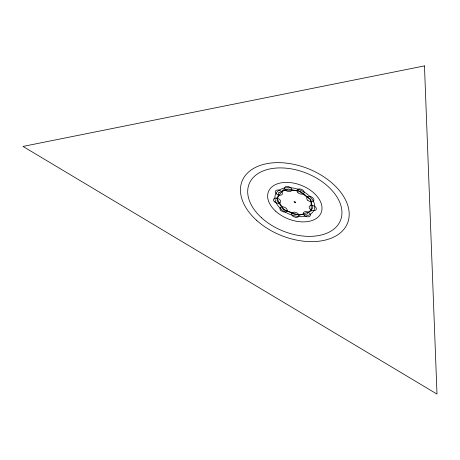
<?xml version="1.0" encoding="UTF-8"?>
<svg xmlns="http://www.w3.org/2000/svg" width="460" height="460" viewBox="0 0 460 460"><rect width="100%" height="100%" fill="white"/><g stroke="black" fill="none" stroke-linecap="round" stroke-linejoin="round"><path stroke-width="0.69" d="M278.886 192.608L277.064 200.675L283.544 209.432L295.308 214.774L306.843 214.205L312.754 207.995L310.276 199.042L300.57 191.538L288.173 188.997L278.886 192.608M283.147 189.945L276.702 198.427L283.9 209.702L299.328 215.286L311.362 210.967L310.943 200.008L298.385 190.653L283.147 189.945M295.728 202.325L295.406 202.751L294.647 202.716L293.998 201.698L294.601 201.486L295.728 202.325M424.471 65.901L23 146.424L437 394.099L424.471 65.901M256.479 220.231A56.752 36.018 21.7 0 0 347.392 223.508A56.752 36.018 21.7 0 0 280.6 162.685A56.752 36.018 21.7 0 0 256.479 220.231M275.649 211.186A28.376 18.009 21.7 0 0 321.109 212.825A28.376 18.009 21.7 0 0 287.713 182.413A28.376 18.009 21.7 0 0 275.649 211.186M261.59 217.816A49.185 31.217 21.7 0 0 340.383 220.662A49.185 31.217 21.7 0 0 282.498 167.946A49.185 31.217 21.7 0 0 261.59 217.816M280.859 208.863A20.809 13.208 21.7 0 0 314.134 209.892A20.809 13.208 21.7 0 0 289.478 187.668A20.809 13.208 21.7 0 0 280.859 208.863M292.75 215.981A3.783 2.403 21.7 0 0 298.81 216.2A3.783 2.403 21.7 0 0 294.36 212.14A3.783 2.403 21.7 0 0 292.75 215.981M280.991 210.634A3.783 2.403 21.7 0 0 287.051 210.852A3.783 2.403 21.7 0 0 282.595 206.799A3.783 2.403 21.7 0 0 280.991 210.634M274.505 201.882A3.783 2.403 21.7 0 0 280.565 202.101A3.783 2.403 21.7 0 0 276.115 198.047A3.783 2.403 21.7 0 0 274.505 201.882M276.333 193.815A3.783 2.403 21.7 0 0 282.394 194.034A3.783 2.403 21.7 0 0 277.943 189.98A3.783 2.403 21.7 0 0 276.333 193.815M285.614 190.204A3.783 2.403 21.7 0 0 291.68 190.423A3.783 2.403 21.7 0 0 287.224 186.369A3.783 2.403 21.7 0 0 285.614 190.204M298.011 192.746A3.783 2.403 21.7 0 0 304.072 192.964A3.783 2.403 21.7 0 0 299.621 188.91A3.783 2.403 21.7 0 0 298.011 192.746M307.723 200.249A3.783 2.403 21.7 0 0 313.783 200.468A3.783 2.403 21.7 0 0 309.327 196.408A3.783 2.403 21.7 0 0 307.723 200.249M310.195 209.196A3.783 2.403 21.7 0 0 316.261 209.415A3.783 2.403 21.7 0 0 311.805 205.361A3.783 2.403 21.7 0 0 310.195 209.196M304.284 215.412A3.783 2.403 21.7 0 0 310.345 215.631A3.783 2.403 21.7 0 0 305.894 211.577A3.783 2.403 21.7 0 0 304.284 215.412"/></g></svg>
